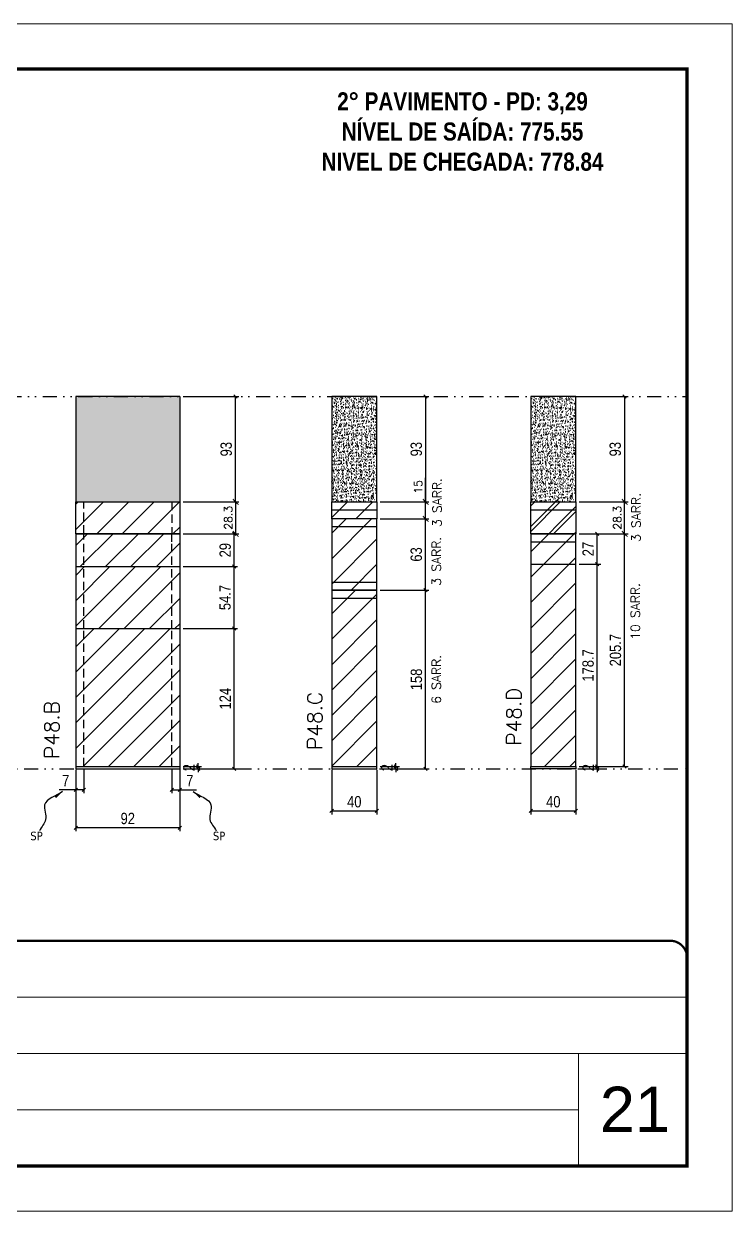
# Model space of a CAD drawing. Extents: x 2949 to 9203, y -16089 to 12527.
# Drawn here: x 3807 to 4434, y 5734 to 6784 of the extents above; entities that cross this region are included whole.
import ezdxf

# ---------------------------------------------------------------- set-up
doc = ezdxf.new("R2010")
doc.units = 0
for name, pattern in [('CONTINUO', [0]), ('DASHED', [0.75, 0.5, -0.25]), ('DIVIDE2', [0.625, 0.25, -0.125, 0, -0.125, 0, -0.125]), ('HIDDEN', [0.375, 0.25, -0.125])]:
    doc.linetypes.add(name, pattern=pattern)
for name, color, linetype, lineweight in [('CARIMBO', 255, 'Continuous', 9), ('Folhas', 255, 'Continuous', 9), ('Hachura', 251, 'Continuous', 9), ('SARRAFO DE PRESSAO', 251, 'DASHED', 9), ('Texto Seção', 7, 'Continuous', 15)]:
    doc.layers.add(name, color=color, linetype=linetype, lineweight=lineweight)
for name, color, linetype in [('COTA', 241, 'Continuous'), ('NOMENCLATURA', 7, 'Continuous'), ('Nível', 160, 'Continuous'), ('Painéis', 200, 'Continuous'), ('SARR_2.2x7', 40, 'Continuous'), ('Sarrafo de Pressão', 42, 'HIDDEN'), ('texto', 7, 'Continuous')]:
    doc.layers.add(name, color=color, linetype=linetype)
doc.styles.add('ARIAL', font='arial.ttf')
doc.styles.add('COTA TECNICA', font='techl___.ttf', dxfattribs={"height": 10})
doc.styles.add('COTA TECNICA-50', font='techl___.ttf', dxfattribs={"height": 10})
doc.styles.add('REGUA-120', font='ROMANS.shx', dxfattribs={"height": 15})
doc.styles.add('ROMANC', font='techb___.ttf', dxfattribs={"height": 2.5})
doc.styles.add('ROMANS', font='romans.shx')
doc.styles.get("Standard").update_dxf_attribs({"font": 'arial.ttf'})
doc.dimstyles.new('COTA PAINEL-50', dxfattribs={"dimtxt": 10, "dimasz": 3, "dimexe": 3, "dimexo": 3, "dimgap": 3, "dimtad": 1, "dimdec": 1, "dimzin": 12, "dimdsep": 46, "dimtxsty": 'COTA TECNICA-50', "dimblk1": 'OBLIQUE', "dimblk2": 'OBLIQUE', "dimsah": 1, "dimcen": 0.9, "dimclrd": 4, "dimclre": 4, "dimclrt": 240, "dimadec": 1, "dimazin": 3, "dimtfac": 1, "dimtdec": 1, "dimtmove": 0, "dimatfit": 3, "dimfxl": 1, "dimtolj": 1, "dimtzin": 12, "dimarcsym": 0})
doc.dimstyles.new('Cota Paínel', dxfattribs={"dimtxt": 7, "dimasz": 5, "dimexe": 3, "dimexo": 3, "dimgap": 3, "dimtad": 1, "dimdec": 1, "dimzin": 12, "dimdsep": 46, "dimtxsty": 'ROMANS', "dimblk": 'ARCHTICK', "dimcen": 0, "dimclrd": 4, "dimclre": 4, "dimclrt": 1, "dimadec": 1, "dimazin": 3, "dimtfac": 1, "dimtdec": 1, "dimtmove": 0, "dimatfit": 3, "dimldrblk": 'OBLIQUE', "dimfxl": 1, "dimtolj": 1, "dimtzin": 12, "dimarcsym": 0})
doc.dimstyles.new('PAINEL', dxfattribs={"dimtxt": 10, "dimasz": 3, "dimexe": 3, "dimexo": 3, "dimgap": 3, "dimtad": 1, "dimdec": 1, "dimzin": 12, "dimdsep": 46, "dimtxsty": 'COTA TECNICA', "dimblk1": 'OBLIQUE', "dimblk2": 'OBLIQUE', "dimsah": 1, "dimcen": 0.9, "dimclrd": 4, "dimclre": 4, "dimclrt": 240, "dimadec": 1, "dimazin": 3, "dimtfac": 1, "dimtdec": 1, "dimtmove": 0, "dimatfit": 3, "dimfxl": 1, "dimtolj": 1, "dimtzin": 12, "dimarcsym": 0})
doc.dimstyles.get("Standard").update_dxf_attribs({"dimtxt": 0.18, "dimasz": 0.18, "dimexe": 0.18, "dimexo": 0.0625, "dimgap": 0.09, "dimtad": 0, "dimtih": 1, "dimtoh": 1, "dimdec": 4, "dimzin": 0, "dimdsep": 46, "dimtxsty": 'Standard', "dimcen": 0.09, "dimadec": 0, "dimazin": 0, "dimtfac": 1, "dimtdec": 4, "dimtofl": 0, "dimtmove": 0, "dimatfit": 3, "dimfxl": 1, "dimtolj": 1, "dimtzin": 0, "dimarcsym": 0})
pattern_1 = [(45, (-126071.967, -22713.47), (-11.2253202, 11.2253202), [])]
pattern_2 = [(45, (0, -31), (-11.22532, 11.22532), [])]

# ---------------------------------------------------------------- blocks, each defined once
blk = doc.blocks.new('9999999999')
at = {"color": 30, "linetype": 'CONTINUO'}
for p, q in [((98564.6, 34379.6), (99584, 34379.6)), ((98564.6, 34329.8), (99488, 34329.8)), ((99584, 34329.8), (99488, 34329.8)), ((99488, 34329.8), (99488, 34230.2)), ((98564.6, 34280), (99488, 34280))]:
    blk.add_line(p, q, dxfattribs=at)
at = {"color": 30, "linetype": 'CONTINUO', "const_width": 2}
blk.add_lwpolyline([(99584, 34230.2), (99584, 34414.4, 0.414214), (99569, 34429.4), (98229, 34429.4, 0.414214), (98214, 34414.4), (98214, 34245.2, 0.414214), (98229, 34230.2), (99584, 34230.2)], format="xyb", dxfattribs=at)
at = {"layer": 'Folhas'}
blk.add_lwpolyline([(98139, 34190.2), (99624, 34190.2), (99624, 35240.2), (98139, 35240.2)], close=True, dxfattribs=at)
at = {"layer": 'Folhas', "color": 30, "const_width": 3}
blk.add_lwpolyline([(98214, 34230.2), (99584, 34230.2), (99584, 35200.2), (98214, 35200.2)], close=True, dxfattribs=at)
blk = doc.blocks.new('_Oblique')
at = {"color": 0, "linetype": 'ByBlock', "lineweight": -2}
blk.add_line((-0.5, -0.5), (0.5, 0.5), dxfattribs=at)
blk = doc.blocks.new('*D667')
at = {"layer": 'COTA', "color": 4, "linetype": 'ByBlock', "lineweight": -2, "transparency": 16777216}
for p, q in [((3948.2, 6249.1), (3996.4, 6249.1)), ((3993.4, 6125.1), (3993.4, 6249.1)), ((3948.2, 6125.1), (3996.4, 6125.1))]:
    blk.add_line(p, q, dxfattribs=at)
at = {"layer": 'Defpoints', "color": 0, "linetype": 'ByBlock', "transparency": 16777216}
for p in [(3945.2, 6249.1), (3993.4, 6249.1), (3945.2, 6125.1)]:
    blk.add_point(p, dxfattribs=at)
at = {"layer": 'COTA', "color": 4, "linetype": 'ByBlock', "lineweight": -2, "transparency": 16777216, "xscale": 3, "yscale": 3, "zscale": 3}
for p, rotation in [((3993.4, 6249.1), 90), ((3993.4, 6125.1), 270)]:
    blk.add_blockref('_Oblique', p, dxfattribs=dict(at, rotation=rotation))
at = {"layer": 'COTA', "color": 240, "linetype": 'ByBlock', "transparency": 16777216, "insert": (3985.4, 6187.1), "char_height": 10, "attachment_point": 5, "rotation": 90, "style": 'COTA TECNICA'}
blk.add_mtext('\\A1;124', dxfattribs=at)
blk = doc.blocks.new('*D668')
at = {"layer": 'COTA', "color": 4, "linetype": 'ByBlock', "lineweight": -2, "transparency": 16777216}
for p, q in [((3948.2, 6303.9), (3996.4, 6303.9)), ((3993.4, 6249.1), (3993.4, 6303.9)), ((3948.2, 6249.1), (3996.4, 6249.1))]:
    blk.add_line(p, q, dxfattribs=at)
at = {"layer": 'Defpoints', "color": 0, "linetype": 'ByBlock', "transparency": 16777216}
for p in [(3945.2, 6303.9), (3993.4, 6303.9), (3945.2, 6249.1)]:
    blk.add_point(p, dxfattribs=at)
at = {"layer": 'COTA', "color": 4, "linetype": 'ByBlock', "lineweight": -2, "transparency": 16777216, "xscale": 3, "yscale": 3, "zscale": 3}
for p, rotation in [((3993.4, 6303.9), 90), ((3993.4, 6249.1), 270)]:
    blk.add_blockref('_Oblique', p, dxfattribs=dict(at, rotation=rotation))
at = {"layer": 'COTA', "color": 240, "linetype": 'ByBlock', "transparency": 16777216, "insert": (3985.3, 6276.5), "char_height": 10, "attachment_point": 5, "rotation": 90, "style": 'COTA TECNICA'}
blk.add_mtext('\\A1;54.7', dxfattribs=at)
blk = doc.blocks.new('*D640')
at = {"layer": 'COTA', "color": 4, "lineweight": -2, "transparency": 16777216}
for p, q in [((3853.2, 6124.1), (3853.2, 6070)), ((3945.2, 6124.1), (3945.2, 6070)), ((3945.2, 6073), (3853.2, 6073))]:
    blk.add_line(p, q, dxfattribs=at)
at = {"layer": 'Defpoints', "color": 0, "transparency": 16777216}
for p in [(3853.2, 6127.1), (3945.2, 6127.1), (3853.2, 6073)]:
    blk.add_point(p, dxfattribs=at)
at = {"layer": 'COTA', "color": 4, "lineweight": -2, "transparency": 16777216, "xscale": 3, "yscale": 3, "zscale": 3, "rotation": 180}
blk.add_blockref('_Oblique', (3853.2, 6073), dxfattribs=at)
at = {"layer": 'COTA', "color": 4, "lineweight": -2, "transparency": 16777216, "xscale": 3, "yscale": 3, "zscale": 3}
blk.add_blockref('_Oblique', (3945.2, 6073), dxfattribs=at)
at = {"layer": 'COTA', "color": 240, "transparency": 16777216, "insert": (3899.2, 6081.1), "char_height": 10, "attachment_point": 5, "style": 'COTA TECNICA'}
blk.add_mtext('\\A1;92', dxfattribs=at)
blk = doc.blocks.new('*D641')
at = {"layer": 'COTA', "color": 4, "lineweight": -2, "transparency": 16777216}
for p, q in [((3853.2, 6122.1), (3853.2, 6103.6)), ((3860.2, 6124.1), (3860.2, 6103.6)), ((3853.2, 6106.6), (3838.5, 6106.6)), ((3860.2, 6106.6), (3853.2, 6106.6))]:
    blk.add_line(p, q, dxfattribs=at)
at = {"layer": 'Defpoints', "color": 0, "transparency": 16777216}
for p in [(3853.2, 6125.1), (3860.2, 6127.1), (3853.2, 6106.6)]:
    blk.add_point(p, dxfattribs=at)
at = {"layer": 'COTA', "color": 4, "lineweight": -2, "transparency": 16777216, "xscale": 3, "yscale": 3, "zscale": 3, "rotation": 180}
blk.add_blockref('_Oblique', (3853.2, 6106.6), dxfattribs=at)
at = {"layer": 'COTA', "color": 4, "lineweight": -2, "transparency": 16777216, "xscale": 3, "yscale": 3, "zscale": 3}
blk.add_blockref('_Oblique', (3860.2, 6106.6), dxfattribs=at)
at = {"layer": 'COTA', "color": 240, "transparency": 16777216, "insert": (3844.3, 6114.7), "char_height": 10, "attachment_point": 5, "style": 'COTA TECNICA-50'}
blk.add_mtext('\\A1;7', dxfattribs=at)
blk = doc.blocks.new('*D642')
at = {"layer": 'COTA', "color": 4, "lineweight": -2, "transparency": 16777216}
for p, q in [((3938.2, 6124.1), (3938.2, 6103.6)), ((3945.2, 6122.1), (3945.2, 6103.6)), ((3938.2, 6106.6), (3945.2, 6106.6)), ((3945.2, 6106.6), (3959.9, 6106.6))]:
    blk.add_line(p, q, dxfattribs=at)
at = {"layer": 'Defpoints', "color": 0, "transparency": 16777216}
for p in [(3938.2, 6127.1), (3945.2, 6125.1), (3945.2, 6106.6)]:
    blk.add_point(p, dxfattribs=at)
at = {"layer": 'COTA', "color": 4, "lineweight": -2, "transparency": 16777216, "xscale": 3, "yscale": 3, "zscale": 3, "rotation": 180}
blk.add_blockref('_Oblique', (3938.2, 6106.6), dxfattribs=at)
at = {"layer": 'COTA', "color": 4, "lineweight": -2, "transparency": 16777216, "xscale": 3, "yscale": 3, "zscale": 3}
blk.add_blockref('_Oblique', (3945.2, 6106.6), dxfattribs=at)
at = {"layer": 'COTA', "color": 240, "transparency": 16777216, "insert": (3954.1, 6114.7), "char_height": 10, "attachment_point": 5, "style": 'COTA TECNICA-50'}
blk.add_mtext('\\A1;7', dxfattribs=at)
blk = doc.blocks.new('*D643')
at = {"layer": 'COTA', "color": 4, "lineweight": -2, "transparency": 16777216}
for p, q in [((4079.6, 6124.1), (4079.6, 6084.8)), ((4119.6, 6124.1), (4119.6, 6084.8)), ((4079.6, 6087.8), (4119.6, 6087.8))]:
    blk.add_line(p, q, dxfattribs=at)
at = {"layer": 'Defpoints', "color": 0, "transparency": 16777216}
for p in [(4079.6, 6127.1), (4119.6, 6127.1), (4119.6, 6087.8)]:
    blk.add_point(p, dxfattribs=at)
at = {"layer": 'COTA', "color": 4, "lineweight": -2, "transparency": 16777216, "xscale": 3, "yscale": 3, "zscale": 3, "rotation": 180}
blk.add_blockref('_Oblique', (4079.6, 6087.8), dxfattribs=at)
at = {"layer": 'COTA', "color": 4, "lineweight": -2, "transparency": 16777216, "xscale": 3, "yscale": 3, "zscale": 3}
blk.add_blockref('_Oblique', (4119.6, 6087.8), dxfattribs=at)
at = {"layer": 'COTA', "color": 240, "transparency": 16777216, "insert": (4099.6, 6095.9), "char_height": 10, "attachment_point": 5, "style": 'COTA TECNICA'}
blk.add_mtext('\\A1;40', dxfattribs=at)
blk = doc.blocks.new('*D664')
at = {"layer": 'COTA', "color": 4, "linetype": 'ByBlock', "lineweight": -2, "transparency": 16777216}
for p, q in [((4122.6, 6283.1), (4165.7, 6283.1)), ((4162.7, 6125.1), (4162.7, 6283.1)), ((4122.6, 6125.1), (4165.7, 6125.1))]:
    blk.add_line(p, q, dxfattribs=at)
at = {"layer": 'Defpoints', "color": 0, "linetype": 'ByBlock', "transparency": 16777216}
for p in [(4119.6, 6283.1), (4162.7, 6283.1), (4119.6, 6125.1)]:
    blk.add_point(p, dxfattribs=at)
at = {"layer": 'COTA', "color": 4, "linetype": 'ByBlock', "lineweight": -2, "transparency": 16777216, "xscale": 3, "yscale": 3, "zscale": 3}
for p, rotation in [((4162.7, 6283.1), 90), ((4162.7, 6125.1), 270)]:
    blk.add_blockref('_Oblique', p, dxfattribs=dict(at, rotation=rotation))
at = {"layer": 'COTA', "color": 240, "linetype": 'ByBlock', "transparency": 16777216, "insert": (4154.6, 6204.1), "char_height": 10, "attachment_point": 5, "rotation": 90, "style": 'COTA TECNICA'}
blk.add_mtext('\\A1;158', dxfattribs=at)
blk = doc.blocks.new('*D665')
at = {"layer": 'COTA', "color": 4, "linetype": 'ByBlock', "lineweight": -2, "transparency": 16777216}
for p, q in [((4122.6, 6346.1), (4165.7, 6346.1)), ((4162.7, 6283.1), (4162.7, 6346.1)), ((4122.6, 6283.1), (4165.7, 6283.1))]:
    blk.add_line(p, q, dxfattribs=at)
at = {"layer": 'Defpoints', "color": 0, "linetype": 'ByBlock', "transparency": 16777216}
for p in [(4119.6, 6346.1), (4162.7, 6346.1), (4119.6, 6283.1)]:
    blk.add_point(p, dxfattribs=at)
at = {"layer": 'COTA', "color": 4, "linetype": 'ByBlock', "lineweight": -2, "transparency": 16777216, "xscale": 3, "yscale": 3, "zscale": 3}
for p, rotation in [((4162.7, 6346.1), 90), ((4162.7, 6283.1), 270)]:
    blk.add_blockref('_Oblique', p, dxfattribs=dict(at, rotation=rotation))
at = {"layer": 'COTA', "color": 240, "linetype": 'ByBlock', "transparency": 16777216, "insert": (4154.5, 6314.6), "char_height": 10, "attachment_point": 5, "rotation": 90, "style": 'COTA TECNICA'}
blk.add_mtext('\\A1;63', dxfattribs=at)
blk = doc.blocks.new('*D638')
at = {"layer": 'COTA', "color": 4, "lineweight": -2, "transparency": 16777216}
for p, q in [((4255.7, 6124.1), (4255.7, 6084.8)), ((4295.7, 6124.1), (4295.7, 6084.8)), ((4255.7, 6087.8), (4295.7, 6087.8))]:
    blk.add_line(p, q, dxfattribs=at)
at = {"layer": 'Defpoints', "color": 0, "transparency": 16777216}
for p in [(4255.7, 6127.1), (4295.7, 6127.1), (4295.7, 6087.8)]:
    blk.add_point(p, dxfattribs=at)
at = {"layer": 'COTA', "color": 4, "lineweight": -2, "transparency": 16777216, "xscale": 3, "yscale": 3, "zscale": 3, "rotation": 180}
blk.add_blockref('_Oblique', (4255.7, 6087.8), dxfattribs=at)
at = {"layer": 'COTA', "color": 4, "lineweight": -2, "transparency": 16777216, "xscale": 3, "yscale": 3, "zscale": 3}
blk.add_blockref('_Oblique', (4295.7, 6087.8), dxfattribs=at)
at = {"layer": 'COTA', "color": 240, "transparency": 16777216, "insert": (4275.7, 6095.9), "char_height": 10, "attachment_point": 5, "style": 'COTA TECNICA'}
blk.add_mtext('\\A1;40', dxfattribs=at)
blk = doc.blocks.new('*D639')
at = {"layer": 'COTA', "color": 4, "lineweight": -2, "transparency": 16777216}
for p, q in [((4298.7, 6127.1), (4317.6, 6127.1)), ((4298.7, 6125.1), (4317.6, 6125.1)), ((4314.6, 6127.1), (4314.6, 6130.1)), ((4314.6, 6125.1), (4314.6, 6127.1)), ((4314.6, 6125.1), (4314.6, 6122.1))]:
    blk.add_line(p, q, dxfattribs=at)
at = {"layer": 'Defpoints', "color": 0, "transparency": 16777216}
for p in [(4295.7, 6127.1), (4295.7, 6125.1), (4314.6, 6127.1)]:
    blk.add_point(p, dxfattribs=at)
at = {"layer": 'COTA', "color": 4, "lineweight": -2, "transparency": 16777216, "xscale": 3, "yscale": 3, "zscale": 3}
for p, rotation in [((4314.6, 6127.1), 270), ((4314.6, 6125.1), 90)]:
    blk.add_blockref('_Oblique', p, dxfattribs=dict(at, rotation=rotation))
at = {"layer": 'COTA', "color": 240, "transparency": 16777216, "insert": (4306.6, 6126.1), "char_height": 10, "attachment_point": 5, "rotation": 90, "style": 'COTA TECNICA-50'}
blk.add_mtext('\\A1;2', dxfattribs=at)
blk = doc.blocks.new('*D659')
at = {"layer": 'COTA', "color": 4, "linetype": 'ByBlock', "lineweight": -2, "transparency": 16777216}
for p, q in [((4298.7, 6332.9), (4341.8, 6332.9)), ((4338.8, 6127.1), (4338.8, 6332.9)), ((4298.7, 6127.1), (4341.8, 6127.1))]:
    blk.add_line(p, q, dxfattribs=at)
at = {"layer": 'Defpoints', "color": 0, "linetype": 'ByBlock', "transparency": 16777216}
for p in [(4295.7, 6332.9), (4338.8, 6332.9), (4295.7, 6127.1)]:
    blk.add_point(p, dxfattribs=at)
at = {"layer": 'COTA', "color": 4, "linetype": 'ByBlock', "lineweight": -2, "transparency": 16777216, "xscale": 3, "yscale": 3, "zscale": 3}
for p, rotation in [((4338.8, 6332.9), 90), ((4338.8, 6127.1), 270)]:
    blk.add_blockref('_Oblique', p, dxfattribs=dict(at, rotation=rotation))
at = {"layer": 'COTA', "color": 240, "linetype": 'ByBlock', "transparency": 16777216, "insert": (4330.7, 6230), "char_height": 10, "attachment_point": 5, "rotation": 90, "style": 'COTA TECNICA'}
blk.add_mtext('\\A1;205.7', dxfattribs=at)
blk = doc.blocks.new('*D660')
at = {"layer": 'COTA', "color": 4, "linetype": 'ByBlock', "lineweight": -2, "transparency": 16777216}
for p, q in [((4298.7, 6305.9), (4317.6, 6305.9)), ((4314.6, 6127.1), (4314.6, 6305.9)), ((4298.7, 6127.1), (4317.6, 6127.1))]:
    blk.add_line(p, q, dxfattribs=at)
at = {"layer": 'Defpoints', "color": 0, "linetype": 'ByBlock', "transparency": 16777216}
for p in [(4295.7, 6305.9), (4314.6, 6305.9), (4295.7, 6127.1)]:
    blk.add_point(p, dxfattribs=at)
at = {"layer": 'COTA', "color": 4, "linetype": 'ByBlock', "lineweight": -2, "transparency": 16777216, "xscale": 3, "yscale": 3, "zscale": 3}
for p, rotation in [((4314.6, 6305.9), 90), ((4314.6, 6127.1), 270)]:
    blk.add_blockref('_Oblique', p, dxfattribs=dict(at, rotation=rotation))
at = {"layer": 'COTA', "color": 240, "linetype": 'ByBlock', "transparency": 16777216, "insert": (4306.5, 6216.5), "char_height": 10, "attachment_point": 5, "rotation": 90, "style": 'COTA TECNICA'}
blk.add_mtext('\\A1;178.7', dxfattribs=at)
blk = doc.blocks.new('*D661')
at = {"layer": 'COTA', "color": 4, "linetype": 'ByBlock', "lineweight": -2, "transparency": 16777216}
for p, q in [((4298.7, 6332.9), (4317.6, 6332.9)), ((4314.6, 6305.9), (4314.6, 6332.9)), ((4298.7, 6305.9), (4317.6, 6305.9))]:
    blk.add_line(p, q, dxfattribs=at)
at = {"layer": 'Defpoints', "color": 0, "linetype": 'ByBlock', "transparency": 16777216}
for p in [(4295.7, 6332.9), (4314.6, 6332.9), (4295.7, 6305.9)]:
    blk.add_point(p, dxfattribs=at)
at = {"layer": 'COTA', "color": 4, "linetype": 'ByBlock', "lineweight": -2, "transparency": 16777216, "xscale": 3, "yscale": 3, "zscale": 3}
for p, rotation in [((4314.6, 6332.9), 90), ((4314.6, 6305.9), 270)]:
    blk.add_blockref('_Oblique', p, dxfattribs=dict(at, rotation=rotation))
at = {"layer": 'COTA', "color": 240, "linetype": 'ByBlock', "transparency": 16777216, "insert": (4306.5, 6319.4), "char_height": 10, "attachment_point": 5, "rotation": 90, "style": 'COTA TECNICA'}
blk.add_mtext('\\A1;27', dxfattribs=at)
blk = doc.blocks.new('*D653')
at = {"layer": 'COTA', "color": 4, "linetype": 'ByBlock', "lineweight": -2, "transparency": 16777216}
for p, q in [((3948.2, 6332.9), (3996.4, 6332.9)), ((3993.4, 6303.9), (3993.4, 6332.9)), ((3948.2, 6303.9), (3996.4, 6303.9))]:
    blk.add_line(p, q, dxfattribs=at)
at = {"layer": 'Defpoints', "color": 0, "linetype": 'ByBlock', "transparency": 16777216}
for p in [(3945.2, 6332.9), (3993.4, 6332.9), (3945.2, 6303.9)]:
    blk.add_point(p, dxfattribs=at)
at = {"layer": 'COTA', "color": 4, "linetype": 'ByBlock', "lineweight": -2, "transparency": 16777216, "xscale": 3, "yscale": 3, "zscale": 3}
for p, rotation in [((3993.4, 6332.9), 90), ((3993.4, 6303.9), 270)]:
    blk.add_blockref('_Oblique', p, dxfattribs=dict(at, rotation=rotation))
at = {"layer": 'COTA', "color": 240, "linetype": 'ByBlock', "transparency": 16777216, "insert": (3985.4, 6318.4), "char_height": 10, "attachment_point": 5, "rotation": 90, "style": 'COTA TECNICA'}
blk.add_mtext('\\A1;29', dxfattribs=at)
blk = doc.blocks.new('*D654')
at = {"layer": 'COTA', "color": 4, "linetype": 'ByBlock', "lineweight": -2, "transparency": 16777216}
for p, q in [((3948.2, 6454.2), (3997.6, 6454.2)), ((3994.6, 6361.2), (3994.6, 6454.2)), ((3948.2, 6361.2), (3997.6, 6361.2))]:
    blk.add_line(p, q, dxfattribs=at)
at = {"layer": 'Defpoints', "color": 0, "linetype": 'ByBlock', "transparency": 16777216}
for p in [(3945.2, 6454.2), (3994.6, 6454.2), (3945.2, 6361.2)]:
    blk.add_point(p, dxfattribs=at)
at = {"layer": 'COTA', "color": 4, "linetype": 'ByBlock', "lineweight": -2, "transparency": 16777216, "xscale": 3, "yscale": 3, "zscale": 3}
for p, rotation in [((3994.6, 6454.2), 90), ((3994.6, 6361.2), 270)]:
    blk.add_blockref('_Oblique', p, dxfattribs=dict(at, rotation=rotation))
at = {"layer": 'COTA', "color": 240, "linetype": 'ByBlock', "transparency": 16777216, "insert": (3986.3, 6407.7), "char_height": 10, "attachment_point": 5, "rotation": 90, "style": 'COTA TECNICA'}
blk.add_mtext('\\A1;93', dxfattribs=at)
blk = doc.blocks.new('*D655')
at = {"layer": 'COTA', "color": 4, "linetype": 'ByBlock', "lineweight": -2, "transparency": 16777216}
for p, q in [((4122.6, 6454.2), (4165.7, 6454.2)), ((4162.7, 6454.2), (4162.7, 6361.2)), ((4122.6, 6361.2), (4165.7, 6361.2))]:
    blk.add_line(p, q, dxfattribs=at)
at = {"layer": 'Defpoints', "color": 0, "linetype": 'ByBlock', "transparency": 16777216}
for p in [(4119.6, 6454.2), (4119.6, 6361.2), (4162.7, 6361.2)]:
    blk.add_point(p, dxfattribs=at)
at = {"layer": 'COTA', "color": 4, "linetype": 'ByBlock', "lineweight": -2, "transparency": 16777216, "xscale": 3, "yscale": 3, "zscale": 3}
for p, rotation in [((4162.7, 6454.2), 90), ((4162.7, 6361.2), 270)]:
    blk.add_blockref('_Oblique', p, dxfattribs=dict(at, rotation=rotation))
at = {"layer": 'COTA', "color": 240, "linetype": 'ByBlock', "transparency": 16777216, "insert": (4154.5, 6407.7), "char_height": 10, "attachment_point": 5, "rotation": 90, "style": 'COTA TECNICA'}
blk.add_mtext('\\A1;93', dxfattribs=at)
blk = doc.blocks.new('*D656')
at = {"layer": 'COTA', "color": 4, "linetype": 'ByBlock', "lineweight": -2, "transparency": 16777216}
for p, q in [((4298.7, 6454.2), (4341.8, 6454.2)), ((4338.8, 6454.2), (4338.8, 6361.2)), ((4298.7, 6361.2), (4341.8, 6361.2))]:
    blk.add_line(p, q, dxfattribs=at)
at = {"layer": 'Defpoints', "color": 0, "linetype": 'ByBlock', "transparency": 16777216}
for p in [(4295.7, 6454.2), (4295.7, 6361.2), (4338.8, 6361.2)]:
    blk.add_point(p, dxfattribs=at)
at = {"layer": 'COTA', "color": 4, "linetype": 'ByBlock', "lineweight": -2, "transparency": 16777216, "xscale": 3, "yscale": 3, "zscale": 3}
for p, rotation in [((4338.8, 6454.2), 90), ((4338.8, 6361.2), 270)]:
    blk.add_blockref('_Oblique', p, dxfattribs=dict(at, rotation=rotation))
at = {"layer": 'COTA', "color": 240, "linetype": 'ByBlock', "transparency": 16777216, "insert": (4330.5, 6407.7), "char_height": 10, "attachment_point": 5, "rotation": 90, "style": 'COTA TECNICA'}
blk.add_mtext('\\A1;93', dxfattribs=at)
blk = doc.blocks.new('*D657')
at = {"layer": 'COTA', "color": 4, "lineweight": -2, "transparency": 16777216}
for p, q in [((4122.6, 6127.1), (4139.5, 6127.1)), ((4122.6, 6125.1), (4139.5, 6125.1)), ((4136.5, 6127.1), (4136.5, 6130.1)), ((4136.5, 6125.1), (4136.5, 6127.1)), ((4136.5, 6125.1), (4136.5, 6122.1))]:
    blk.add_line(p, q, dxfattribs=at)
at = {"layer": 'Defpoints', "color": 0, "transparency": 16777216}
for p in [(4119.6, 6127.1), (4119.6, 6125.1), (4136.5, 6127.1)]:
    blk.add_point(p, dxfattribs=at)
at = {"layer": 'COTA', "color": 4, "lineweight": -2, "transparency": 16777216, "xscale": 3, "yscale": 3, "zscale": 3}
for p, rotation in [((4136.5, 6127.1), 270), ((4136.5, 6125.1), 90)]:
    blk.add_blockref('_Oblique', p, dxfattribs=dict(at, rotation=rotation))
at = {"layer": 'COTA', "color": 240, "transparency": 16777216, "insert": (4128.5, 6126.1), "char_height": 10, "attachment_point": 5, "rotation": 90, "style": 'COTA TECNICA-50'}
blk.add_mtext('\\A1;2', dxfattribs=at)
blk = doc.blocks.new('*D633')
at = {"layer": 'COTA', "color": 4, "lineweight": -2, "transparency": 16777216}
for p, q in [((3948.2, 6127.1), (3964.4, 6127.1)), ((3948.2, 6125.1), (3964.4, 6125.1)), ((3961.4, 6127.1), (3961.4, 6130.1)), ((3961.4, 6125.1), (3961.4, 6127.1)), ((3961.4, 6125.1), (3961.4, 6122.1))]:
    blk.add_line(p, q, dxfattribs=at)
at = {"layer": 'Defpoints', "color": 0, "transparency": 16777216}
for p in [(3945.2, 6127.1), (3945.2, 6125.1), (3961.4, 6127.1)]:
    blk.add_point(p, dxfattribs=at)
at = {"layer": 'COTA', "color": 4, "lineweight": -2, "transparency": 16777216, "xscale": 3, "yscale": 3, "zscale": 3}
for p, rotation in [((3961.4, 6127.1), 270), ((3961.4, 6125.1), 90)]:
    blk.add_blockref('_Oblique', p, dxfattribs=dict(at, rotation=rotation))
at = {"layer": 'COTA', "color": 240, "transparency": 16777216, "insert": (3953.4, 6126.1), "char_height": 10, "attachment_point": 5, "rotation": 90, "style": 'COTA TECNICA-50'}
blk.add_mtext('\\A1;2', dxfattribs=at)
blk = doc.blocks.new('_ArchTick')
at = {"color": 0, "linetype": 'ByBlock', "const_width": 0.15}
blk.add_lwpolyline([(-0.5, -0.5), (0.5, 0.5)], dxfattribs=at)
blk = doc.blocks.new('*D669')
at = {"layer": 'COTA', "color": 4, "lineweight": -2, "transparency": 16777216}
for p, q in [((4298.7, 6361.2), (4341.8, 6361.2)), ((4338.8, 6332.9), (4338.8, 6361.2)), ((4298.7, 6332.9), (4341.8, 6332.9))]:
    blk.add_line(p, q, dxfattribs=at)
at = {"layer": 'Defpoints', "color": 0, "transparency": 16777216}
for p in [(4295.7, 6361.2), (4338.8, 6361.2), (4295.7, 6332.9)]:
    blk.add_point(p, dxfattribs=at)
at = {"layer": 'COTA', "color": 4, "lineweight": -2, "transparency": 16777216, "xscale": 5, "yscale": 5, "zscale": 5}
for p, rotation in [((4338.8, 6361.2), 90), ((4338.8, 6332.9), 270)]:
    blk.add_blockref('_ArchTick', p, dxfattribs=dict(at, rotation=rotation))
at = {"layer": 'COTA', "color": 1, "transparency": 16777216, "insert": (4332.3, 6347), "char_height": 7, "attachment_point": 5, "rotation": 90, "style": 'ROMANS'}
blk.add_mtext('\\A1;28.3', dxfattribs=at)
blk = doc.blocks.new('*D670')
at = {"layer": 'COTA', "color": 4, "lineweight": -2, "transparency": 16777216}
for p, q in [((4162.7, 6361.2), (4162.7, 6382.5)), ((4122.6, 6361.2), (4165.7, 6361.2)), ((4162.7, 6346.1), (4162.7, 6361.2)), ((4122.6, 6346.1), (4165.7, 6346.1))]:
    blk.add_line(p, q, dxfattribs=at)
at = {"layer": 'Defpoints', "color": 0, "transparency": 16777216}
for p in [(4119.6, 6361.2), (4162.7, 6361.2), (4119.6, 6346.1)]:
    blk.add_point(p, dxfattribs=at)
at = {"layer": 'COTA', "color": 4, "lineweight": -2, "transparency": 16777216, "xscale": 5, "yscale": 5, "zscale": 5}
for p, rotation in [((4162.7, 6361.2), 90), ((4162.7, 6346.1), 270)]:
    blk.add_blockref('_ArchTick', p, dxfattribs=dict(at, rotation=rotation))
at = {"layer": 'COTA', "color": 1, "transparency": 16777216, "insert": (4156.2, 6374.3), "char_height": 7, "attachment_point": 5, "rotation": 90, "style": 'ROMANS'}
blk.add_mtext('\\A1;15', dxfattribs=at)
blk = doc.blocks.new('*D671')
at = {"layer": 'COTA', "color": 4, "lineweight": -2, "transparency": 16777216}
for p, q in [((3948.2, 6361.2), (3997.6, 6361.2)), ((3994.6, 6361.2), (3994.6, 6332.9)), ((3948.2, 6332.9), (3997.6, 6332.9))]:
    blk.add_line(p, q, dxfattribs=at)
at = {"layer": 'Defpoints', "color": 0, "transparency": 16777216}
for p in [(3945.2, 6361.2), (3945.2, 6332.9), (3994.6, 6332.9)]:
    blk.add_point(p, dxfattribs=at)
at = {"layer": 'COTA', "color": 4, "lineweight": -2, "transparency": 16777216, "xscale": 5, "yscale": 5, "zscale": 5}
for p, rotation in [((3994.6, 6361.2), 90), ((3994.6, 6332.9), 270)]:
    blk.add_blockref('_ArchTick', p, dxfattribs=dict(at, rotation=rotation))
at = {"layer": 'COTA', "color": 1, "transparency": 16777216, "insert": (3988.1, 6347), "char_height": 7, "attachment_point": 5, "rotation": 90, "style": 'ROMANS'}
blk.add_mtext('\\A1;28.3', dxfattribs=at)

msp = doc.modelspace()

# ---------------------------------------------------------------- hatches: boundary and pattern name
at = {"layer": 'COTA', "linetype": 'ByBlock'}
h = msp.add_hatch(dxfattribs=at)
h.set_pattern_fill('AR-CONC', color=256, scale=0.03)
h.set_pattern_definition([(50, (-130584.9165, -23910.022), (5.46554007, -0.47817257), [0.5715, -6.2865]), (355, (-130584.9165, -23910.022), (-1.05730264, 5.73170536), [0.4572, -5.02921753]), (100.4514447, (-130584.461, -23910.062), (4.40823741, 5.25353256), [0.48570026, -5.34270734]), (46.1842, (-130584.9165, -23908.498), (8.13237123, -1.26126984), [0.85725, -9.42975]), (96.6355576, (-130584.239, -23908.603), (7.122124, 7.42278374), [0.7285507, -8.01406824]), (351.184151, (-130584.9165, -23908.498), (7.122124, 7.42278374), [0.685799, -7.54379196]), (21, (-130584.1545, -23908.879), (4.54843174, -3.06795595), [0.5715, -6.2865]), (326, (-130584.1545, -23908.879), (1.85406085, 5.52563898), [0.4572, -5.0292]), (71.451445, (-130583.7754, -23909.135), (6.40249258, 2.45768307), [0.48570026, -5.34269813]), (37.5, (-130584.9165, -23910.0222), (0.092658098, 2.536651166), [0, -4.96824, 0, -5.1054, 0, -5.04825]), (7.5, (-130584.9165, -23910.0222), (2.004589875, 3.005417245), [0, -2.91084, 0, -4.85394, 0, -1.92405]), (327.5, (-130586.6157, -23910.0222), (4.067717855, -0.17186232), [0, -1.905, 0, -5.9436, 0, -7.8867]), (317.5, (-130587.3777, -23910.0222), (4.44387544, 0.76279473), [0, -2.4765, 0, -3.94716, 0, -5.6007])])
h.paths.add_polyline_path([(3853.19, 6454.17), (3853.19, 6361.17), (3945.19, 6361.17), (3945.19, 6454.17)])
h = msp.add_hatch(dxfattribs=at)
h.set_pattern_fill('AR-CONC', color=256, scale=0.03)
h.set_pattern_definition([(50, (-127645.4734, -22761.247), (5.46554007, -0.47817257), [0.5715, -6.2865]), (355, (-127645.4734, -22761.247), (-1.05730264, 5.73170536), [0.4572, -5.02921753]), (100.4514447, (-127645.018, -22761.287), (4.40823741, 5.25353256), [0.48570026, -5.34270734]), (46.1842, (-127645.4734, -22759.723), (8.13237123, -1.26126984), [0.85725, -9.42975]), (96.6355576, (-127644.796, -22759.828), (7.122124, 7.42278374), [0.7285507, -8.01406824]), (351.184151, (-127645.473, -22759.723), (7.122124, 7.42278374), [0.685799, -7.54379196]), (21, (-127644.7114, -22760.104), (4.54843174, -3.06795595), [0.5715, -6.2865]), (326, (-127644.7114, -22760.104), (1.85406085, 5.52563898), [0.4572, -5.0292]), (71.451445, (-127644.3323, -22760.3597), (6.40249258, 2.45768307), [0.48570026, -5.34269813]), (37.5, (-127645.4734, -22761.247), (0.092658098, 2.536651166), [0, -4.96824, 0, -5.1054, 0, -5.04825]), (7.5, (-127645.4734, -22761.247), (2.004589875, 3.005417245), [0, -2.91084, 0, -4.85394, 0, -1.92405]), (327.5, (-127647.1726, -22761.247), (4.067717855, -0.17186232), [0, -1.905, 0, -5.9436, 0, -7.8867]), (317.5, (-127647.9346, -22761.247), (4.44387544, 0.76279473), [0, -2.4765, 0, -3.94716, 0, -5.6007])])
h.paths.add_polyline_path([(4079.63, 6361.17), (4119.63, 6361.17), (4119.63, 6454.17), (4079.63, 6454.17)])
h = msp.add_hatch(dxfattribs=at)
h.set_pattern_fill('AR-CONC', color=256, scale=0.03)
h.set_pattern_definition([(50, (-127469.4165, -22761.247), (5.46554007, -0.47817257), [0.5715, -6.2865]), (355, (-127469.4165, -22761.247), (-1.05730264, 5.73170536), [0.4572, -5.02921753]), (100.4514447, (-127468.961, -22761.287), (4.40823741, 5.25353256), [0.48570026, -5.34270734]), (46.1842, (-127469.4165, -22759.723), (8.13237123, -1.26126984), [0.85725, -9.42975]), (96.6355576, (-127468.739, -22759.828), (7.122124, 7.42278374), [0.7285507, -8.01406824]), (351.184151, (-127469.4165, -22759.723), (7.122124, 7.42278374), [0.685799, -7.54379196]), (21, (-127468.6545, -22760.104), (4.54843174, -3.06795595), [0.5715, -6.2865]), (326, (-127468.6545, -22760.104), (1.85406085, 5.52563898), [0.4572, -5.0292]), (71.451445, (-127468.2755, -22760.3597), (6.40249258, 2.45768307), [0.48570026, -5.34269813]), (37.5, (-127469.4165, -22761.247), (0.092658098, 2.536651166), [0, -4.96824, 0, -5.1054, 0, -5.04825]), (7.5, (-127469.4165, -22761.247), (2.004589875, 3.005417245), [0, -2.91084, 0, -4.85394, 0, -1.92405]), (327.5, (-127471.1158, -22761.247), (4.067717855, -0.17186232), [0, -1.905, 0, -5.9436, 0, -7.8867]), (317.5, (-127471.8778, -22761.247), (4.44387544, 0.76279473), [0, -2.4765, 0, -3.94716, 0, -5.6007])])
h.paths.add_polyline_path([(4255.68, 6361.17), (4295.68, 6361.17), (4295.68, 6454.17), (4255.68, 6454.17)])
at = {"layer": 'Hachura', "linetype": 'ByBlock'}
h = msp.add_hatch(dxfattribs=at)
h.set_pattern_fill('ANSI31', color=256, scale=5)
h.set_pattern_definition(pattern_1)
h.paths.add_polyline_path([(4295.68, 6363.87), (4255.68, 6363.87), (4255.68, 6127.14), (4295.68, 6127.14)])
h = msp.add_hatch(dxfattribs=at)
h.set_pattern_fill('ANSI31', color=256, scale=5)
h.set_pattern_definition(pattern_2)
h.paths.add_polyline_path([(3853.19, 6361.17), (3853.19, 6332.87), (3945.19, 6332.87), (3945.19, 6361.17)])
h = msp.add_hatch(dxfattribs=at)
h.set_pattern_fill('ANSI31', color=256, scale=5)
h.paths.add_polyline_path([(4119.63, 6361.17), (4079.63, 6361.17), (4079.63, 6346.12), (4119.63, 6346.12)])
h = msp.add_hatch(dxfattribs=at)
h.set_pattern_fill('ANSI31', color=256, scale=5)
h.set_pattern_definition(pattern_2)
h.paths.add_polyline_path([(4295.68, 6332.87), (4295.68, 6361.17), (4255.68, 6361.17), (4255.68, 6332.87)])
h = msp.add_hatch(dxfattribs=at)
h.set_pattern_fill('ANSI31', color=256, scale=5)
h.set_pattern_definition([(45, (-126071.967, -22745.49), (-11.2253202, 11.2253202), [])])
h.paths.add_polyline_path([(4079.63, 6283.1), (4119.63, 6283.1), (4119.63, 6346.12), (4079.63, 6346.12)])
h = msp.add_hatch(dxfattribs=at)
h.set_pattern_fill('ANSI31', color=256, scale=5)
h.set_pattern_definition([(45, (0, -45.277), (-11.22532, 11.22532), [])])
h.paths.add_polyline_path([(3945.19, 6332.87), (3853.19, 6332.87), (3853.19, 6303.87), (3945.19, 6303.87)])
h = msp.add_hatch(dxfattribs=at)
h.set_pattern_fill('ANSI31', color=256, scale=5)
h.set_pattern_definition(pattern_1)
h.paths.add_polyline_path([(3853.19, 6303.87), (3853.19, 6249.14), (3945.19, 6249.14), (3945.19, 6303.87)])
h = msp.add_hatch(dxfattribs=at)
h.set_pattern_fill('ANSI31', color=256, scale=5)
h.set_pattern_definition([(45, (0, -17.743), (-11.22532, 11.22532), [])])
h.paths.add_polyline_path([(4119.63, 6283.1), (4079.63, 6283.1), (4079.63, 6127.14), (4119.63, 6127.14)])
h = msp.add_hatch(dxfattribs=at)
h.set_pattern_fill('ANSI31', color=256, scale=5)
h.paths.add_polyline_path([(3853.19, 6249.14), (3853.19, 6127.14), (3945.19, 6127.14), (3945.19, 6249.14)])

# ---------------------------------------------------------------- linework, layer by layer
at = {"layer": 'COTA', "linetype": 'ByBlock'}
for p, q in [((3853.19, 6454.17), (3853.19, 6361.17)), ((3945.19, 6454.17), (3853.19, 6454.17)), ((3945.19, 6454.17), (3945.19, 6361.17))]:
    msp.add_line(p, q, dxfattribs=at)
for points in [[(4079.63, 6361.17), (4119.63, 6361.17), (4119.63, 6454.17), (4079.63, 6454.17)], [(4255.68, 6361.17), (4295.68, 6361.17), (4295.68, 6454.17), (4255.68, 6454.17)]]:
    msp.add_lwpolyline(points, close=True, dxfattribs=at)
at = {"layer": 'Nível', "color": 4, "linetype": 'DIVIDE2', "ltscale": 50}
for p, q in [((3383.69, 6454.17), (4394.03, 6454.17)), ((3367.11, 6125.14), (4394.03, 6125.14))]:
    msp.add_line(p, q, dxfattribs=at)
at = {"layer": 'Painéis', "linetype": 'ByBlock'}
for p, q in [((3853.19, 6361.17), (3945.19, 6361.17)), ((3853.19, 6332.87), (3853.19, 6361.17)), ((3945.19, 6361.17), (3945.19, 6332.87)), ((3853.19, 6332.87), (3853.19, 6249.14)), ((3853.19, 6332.87), (3945.19, 6332.87)), ((3945.19, 6332.87), (3853.19, 6332.87)), ((3853.19, 6332.87), (3945.19, 6332.87)), ((3945.19, 6332.87), (3853.19, 6332.87)), ((3945.19, 6332.87), (3945.19, 6249.14)), ((3853.19, 6303.87), (3945.19, 6303.87)), ((3853.19, 6249.14), (3853.19, 6125.14)), ((3853.19, 6249.14), (3945.19, 6249.14)), ((3945.19, 6249.14), (3945.19, 6125.14)), ((3853.19, 6127.14), (3945.19, 6127.14)), ((3853.19, 6125.14), (3945.19, 6125.14))]:
    msp.add_line(p, q, dxfattribs=at)
at = {"layer": 'Painéis'}
for p, q in [((4255.68, 6305.87), (4295.68, 6305.87)), ((4079.63, 6127.14), (4119.63, 6127.14)), ((4079.63, 6125.14), (4119.63, 6125.14))]:
    msp.add_line(p, q, dxfattribs=at)
for points in [[(4079.63, 6361.17), (4119.63, 6361.17), (4119.63, 6346.12), (4079.63, 6346.12)], [(4255.68, 6361.17), (4295.68, 6361.17), (4295.68, 6332.87), (4255.68, 6332.87)], [(4079.63, 6283.1), (4119.63, 6283.1), (4119.63, 6346.12), (4079.63, 6346.12)], [(4255.68, 6127.14), (4295.68, 6127.14), (4295.68, 6332.87), (4255.68, 6332.87)], [(4255.68, 6332.87), (4295.68, 6332.87), (4295.68, 6332.87), (4255.68, 6332.87)], [(4255.68, 6127.14), (4295.68, 6127.14), (4295.68, 6125.14), (4255.68, 6125.14)]]:
    msp.add_lwpolyline(points, close=True, dxfattribs=at)
msp.add_lwpolyline([(4119.63, 6125.14), (4119.63, 6283.1), (4079.63, 6283.1), (4079.63, 6125.14)], dxfattribs=at)
at = {"layer": 'SARR_2.2x7'}
for p, q in [((4079.63, 6354.17), (4119.63, 6354.17)), ((4255.68, 6354.17), (4295.68, 6354.17)), ((4119.63, 6339.12), (4079.63, 6339.12)), ((4255.68, 6325.87), (4295.68, 6325.87)), ((4079.63, 6290.1), (4119.63, 6290.1)), ((4079.63, 6276.1), (4119.63, 6276.1))]:
    msp.add_line(p, q, dxfattribs=at)
at = {"layer": 'Sarrafo de Pressão', "ltscale": 30}
for p, q in [((3860.19, 6332.87), (3860.19, 6361.17)), ((3938.19, 6361.17), (3938.19, 6332.87)), ((3860.19, 6249.14), (3860.19, 6332.87)), ((3938.19, 6325.87), (3938.19, 6332.87)), ((3938.19, 6249.14), (3938.19, 6325.87)), ((3860.19, 6127.14), (3860.19, 6249.14)), ((3938.19, 6127.14), (3938.19, 6249.14))]:
    msp.add_line(p, q, dxfattribs=at)

# ---------------------------------------------------------------- block references
at = {"layer": 'SARRAFO DE PRESSAO', "color": 6, "linetype": 'ByBlock'}
msp.add_blockref('9999999999', (-95189.94, -28456.35), dxfattribs=at)

# ---------------------------------------------------------------- texts
at = {"layer": 'CARIMBO', "style": 'ARIAL'}
msp.add_text('21', height=40, dxfattribs=at).set_placement((4316.89, 5804))
at = {"layer": 'NOMENCLATURA', "color": 2, "insert": (4195.36, 6749.92), "char_height": 16, "attachment_point": 2, "style": 'ROMANC'}
msp.add_mtext_dynamic_manual_height_columns('\\P2° PAVIMENTO - PD: 3,29\\PNÍVEL DE SAÍDA: 775.55\\PNIVEL DE CHEGADA: 778.84', width=300.2766, gutter_width=1, heights=[0], dxfattribs=at)
at = {"layer": 'texto', "color": 0, "char_height": 7.5, "attachment_point": 5}
for insert in [(3818.42, 6065.65), (3979.97, 6065.65)]:
    msp.add_mtext('{\\fTahoma|b0|i0|c0|p34;\\C4;SP}', dxfattribs=dict(at, insert=insert))
at = {"layer": 'Texto Seção', "linetype": 'Continuous', "style": 'ROMANS'}
for s, p in [('3 SARR.', (4176.89, 6338.94)), ('3 SARR.', (4352.95, 6325.69)), ('3 SARR.', (4176.21, 6287.03)), ('10 SARR.', (4352.27, 6239.23)), ('6 SARR.', (4176.21, 6182.54))]:
    msp.add_text(s, height=8, rotation=90, dxfattribs=at).set_placement(p)
at = {"layer": 'Texto Seção', "style": 'REGUA-120'}
msp.add_text('P48.B', height=13, rotation=90, dxfattribs=at).set_placement((3838.51, 6133.78))
at = {"layer": 'Texto Seção', "char_height": 13, "width": 285.3299, "attachment_point": 7, "rotation": 90, "style": 'REGUA-120'}
for s, insert in [('P48.D', (4247.35, 6145.61)), ('P48.C', (4071.3, 6141.83))]:
    msp.add_mtext(s, dxfattribs=dict(at, insert=insert))

# ---------------------------------------------------------------- dimensions: what is measured, and where the dimension line sits
at = {"layer": 'COTA', "linetype": 'ByBlock'}
for base, p1, p2, picture, middle in [((3994.56, 6454.17), (3945.19, 6361.17), (3945.19, 6454.17), '*D654', (3986.31, 6407.67)), ((4162.71, 6346.12), (4119.63, 6283.1), (4119.63, 6346.12), '*D665', (4154.49, 6314.61)), ((4314.59, 6332.87), (4295.68, 6305.87), (4295.68, 6332.87), '*D661', (4306.52, 6319.37)), ((3993.45, 6303.87), (3945.19, 6249.14), (3945.19, 6303.87), '*D668', (3985.34, 6276.5))]:
    dim = msp.add_linear_dim(base=base, p1=p1, p2=p2, angle=90, dimstyle='PAINEL', override={"dimtmove": 1}, dxfattribs=at)
    dim.commit()
    dim.dimension.update_dxf_attribs({"geometry": picture, "text_midpoint": middle})
for base, p1, p2, picture, middle in [((4162.71, 6361.17), (4119.63, 6454.17), (4119.63, 6361.17), '*D655', (4154.46, 6407.67)), ((4338.77, 6361.17), (4295.68, 6454.17), (4295.68, 6361.17), '*D656', (4330.52, 6407.67)), ((3993.45, 6332.87), (3945.19, 6303.87), (3945.19, 6332.87), '*D653', (3985.36, 6318.37)), ((4338.77, 6332.87), (4295.68, 6127.14), (4295.68, 6332.87), '*D659', (4330.66, 6230)), ((4314.59, 6305.87), (4295.68, 6127.14), (4295.68, 6305.87), '*D660', (4306.5, 6216.5)), ((4162.71, 6283.1), (4119.63, 6125.14), (4119.63, 6283.1), '*D664', (4154.58, 6204.12)), ((3993.45, 6249.14), (3945.19, 6125.14), (3945.19, 6249.14), '*D667', (3985.38, 6187.14))]:
    dim = msp.add_linear_dim(base=base, p1=p1, p2=p2, angle=90, dimstyle='PAINEL', dxfattribs=at)
    dim.commit()
    dim.dimension.update_dxf_attribs({"geometry": picture, "text_midpoint": middle})
at = {"layer": 'COTA'}
for base, p1, p2, angle, dimstyle, picture, middle in [((4162.7123, 6361.1656), (4119.6281, 6346.1231), (4119.6281, 6361.1656), 90, 'Cota Paínel', '*D670', (4156.2123, 6374.3323)), ((3994.56, 6332.87), (3945.19, 6361.17), (3945.19, 6332.87), 90, 'Cota Paínel', '*D671', (3988.06, 6347.02)), ((4338.77, 6361.17), (4295.68, 6332.87), (4295.68, 6361.17), 90, 'Cota Paínel', '*D669', (4332.27, 6347.02)), ((3853.19, 6106.63), (3860.19, 6127.14), (3853.19, 6125.14), 180, 'COTA PAINEL-50', '*D641', (3844.33, 6114.71))]:
    dim = msp.add_linear_dim(base=base, p1=p1, p2=p2, angle=angle, dimstyle=dimstyle, dxfattribs=at)
    dim.commit()
    dim.dimension.update_dxf_attribs({"geometry": picture, "text_midpoint": middle})
dim = msp.add_linear_dim(base=(3853.19, 6072.97), p1=(3945.19, 6127.14), p2=(3853.19, 6127.14), angle=180, dimstyle='PAINEL', override={"dimarcsym": 2}, dxfattribs=at)
dim.commit()
dim.dimension.update_dxf_attribs({"geometry": '*D640', "text_midpoint": (3899.19, 6081.05)})
dim = msp.add_linear_dim(base=(3945.19, 6106.63), p1=(3938.19, 6127.14), p2=(3945.19, 6125.14), dimstyle='COTA PAINEL-50', dxfattribs=at)
dim.commit()
dim.dimension.update_dxf_attribs({"geometry": '*D642', "text_midpoint": (3954.06, 6114.71)})
for base, p1, p2, picture, middle in [((3961.41, 6127.14), (3945.19, 6125.14), (3945.19, 6127.14), '*D633', (3961.41, 6126.14)), ((4136.53, 6127.14), (4119.63, 6125.14), (4119.63, 6127.14), '*D657', (4136.53, 6126.14)), ((4314.59, 6127.14), (4295.68, 6125.14), (4295.68, 6127.14), '*D639', (4314.59, 6126.14))]:
    dim = msp.add_linear_dim(base=base, p1=p1, p2=p2, angle=90, dimstyle='COTA PAINEL-50', dxfattribs=at)
    dim.commit()
    dim.dimension.update_dxf_attribs({"geometry": picture, "text_midpoint": middle, "dimtype": 160})
for base, p1, p2, picture, middle in [((4119.63, 6087.8), (4079.63, 6127.14), (4119.63, 6127.14), '*D643', (4099.63, 6095.9)), ((4295.68, 6087.8), (4255.68, 6127.14), (4295.68, 6127.14), '*D638', (4275.68, 6095.9))]:
    dim = msp.add_linear_dim(base=base, p1=p1, p2=p2, dimstyle='PAINEL', override={"dimarcsym": 2}, dxfattribs=at)
    dim.commit()
    dim.dimension.update_dxf_attribs({"geometry": picture, "text_midpoint": middle})

# ---------------------------------------------------------------- leaders
at = {"layer": 'COTA', "path_type": 1}
for points in [[(3841.37, 6104.96), (3825.58, 6093.13), (3826.51, 6080.12), (3820.95, 6070.34)], [(3957.02, 6104.96), (3972.81, 6093.13), (3971.88, 6080.12), (3977.44, 6070.34)]]:
    msp.add_leader(points, dimstyle='Standard', override={"dimasz": 8}, dxfattribs=at)

doc.saveas('drawing.dxf')
